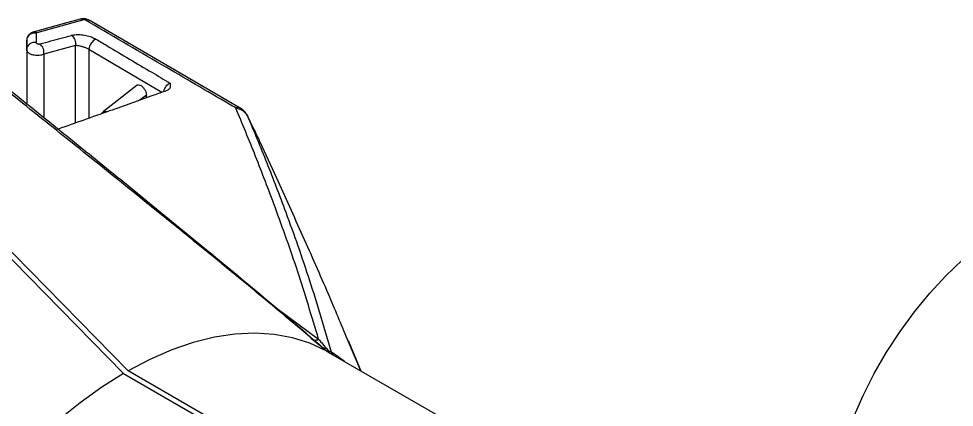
# Model space of a CAD drawing. Extents: x 8 to 113, y 1 to 87.
# Drawn here: x 71.4 to 77.29, y 14.37 to 16.81 of the extents above; entities that cross this region are included whole.
import ezdxf

# ---------------------------------------------------------------- set-up
doc = ezdxf.new("R2010")
doc.units = 0
doc.header["$MEASUREMENT"] = 0
doc.layers.add('OBJECT', color=7, linetype='CONTINUOUS')

msp = doc.modelspace()

# ---------------------------------------------------------------- linework, layer by layer
at = {"layer": 'OBJECT'}
for p, q in [((71.8173, 16.8079), (71.8123, 16.807)), ((72.7972, 16.2503), (71.8462, 16.8031)), ((71.453, 16.6185), (71.453, 16.6771)), ((71.453, 16.6771), (71.453, 16.3316)), ((71.453, 16.6185), (71.453, 16.2788)), ((71.7611, 16.6435), (71.5606, 16.5895)), ((71.761, 16.1565), (71.7611, 16.6435)), ((72.3041, 16.3489), (71.8452, 16.6197)), ((71.8452, 16.6197), (71.8452, 16.1862)), ((71.5606, 16.5895), (71.5606, 16.192)), ((72.1476, 16.3956), (71.9363, 16.2283)), ((72.207, 16.3306), (72.1649, 16.2995)), ((72.207, 16.3145), (72.207, 16.3306)), ((71.9364, 16.2283), (71.9216, 16.2133)), ((72.7691, 16.2511), (72.8011, 16.2417)), ((70.9686, 15.7397), (72.0911, 14.5942)), ((72.0628, 14.5779), (70.9498, 15.7137)), ((73.0293, 14.9877), (73.2912, 14.7939)), ((73.5562, 14.5941), (73.4728, 14.7927)), ((73.3473, 14.7149), (73.3219, 14.737)), ((73.3379, 14.7381), (73.3504, 14.7232)), ((73.5589, 14.5926), (73.4788, 14.7839)), ((74.0558, 14.3057), (73.3541, 14.7108)), ((72.0628, 14.5779), (73.7253, 13.6182)), ((73.7536, 13.6345), (72.0911, 14.5942))]:
    msp.add_line(p, q, dxfattribs=at)
at = {"layer": 'OBJECT', "flags": 128}
for points in [[(71.7899, 16.8106), (71.6891, 16.7828), (71.4937, 16.7289)], [(71.8123, 16.807), (71.7441, 16.788), (71.5169, 16.7247)], [(76.4779, 13.4686), (76.483, 13.5987), (76.4982, 13.7336), (76.5234, 13.8721), (76.5585, 14.0131), (76.603, 14.1552), (76.6567, 14.2974), (76.719, 14.4384), (76.7894, 14.577), (76.8673, 14.7121), (76.9522, 14.8424), (77.0431, 14.9668), (77.1394, 15.0844), (77.2403, 15.194), (77.3448, 15.2948), (77.4521, 15.3859), (77.5613, 15.4665), (77.6715, 15.536)], [(73.3377, 14.7201), (73.2353, 14.7681), (73.1261, 14.8028), (73.0108, 14.8241), (72.8899, 14.8317), (72.7643, 14.8256), (72.6346, 14.8059), (72.5017, 14.7727), (72.3663, 14.7261), (72.2291, 14.6665), (72.0911, 14.5942)], [(73.3379, 14.7381), (73.335, 14.7367), (73.3324, 14.7357), (73.33, 14.735), (73.3278, 14.7347), (73.3259, 14.7347), (73.3243, 14.7351), (73.323, 14.7359), (73.3219, 14.737)], [(72.0628, 14.5779), (71.9255, 14.4913), (71.789, 14.3932), (71.6542, 14.2841), (71.5218, 14.1646), (71.3927, 14.0355), (71.2675, 13.8974), (71.1471, 13.7513), (71.0321, 13.5979), (70.9231, 13.4381), (70.8209, 13.2729)]]:
    msp.add_lwpolyline(points, dxfattribs=at)
at = {"layer": 'OBJECT'}
for centre, radius, start, end in [((71.7969, 16.783), 0.0285, 57.36617, 104.2729), ((71.8044, 16.7946), 0.0185, 45.99429, 93.34194), ((71.5007, 16.7009), 0.0288, 55.66172, 104.17518), ((71.5017, 16.6737), 0.0488, 76.573, 175.99919), ((71.6974, 16.6561), 0.0649, 348.84599, 53.89745), ((71.9188, 16.6169), 0.0736, 113.51238, 177.79544), ((71.5016, 16.615), 0.0487, 76.50997, 175.85038), ((71.4968, 16.6021), 0.0651, 348.90032, 53.14231), ((72.7823, 16.2218), 0.0321, 62.37626, 114.26318), ((72.8034, 16.2237), 0.0182, 52.50329, 97.24657), ((73.2675, 14.8434), 0.0549, 262.31092, 295.56449), ((73.4262, 14.7419), 0.0636, 206.29323, 231.96045), ((72.9113, 13.9829), 0.8624, 50.99877, 57.92858)]:
    msp.add_arc(centre, radius, start, end, dxfattribs=at)
for points, knots in [([(71.8063, 16.8133), (71.8035, 16.8132), (71.7979, 16.8128), (71.7927, 16.8108), (71.7901, 16.8098)], [0, 0, 0, 0, 0.502598, 1, 1, 1, 1]), ([(71.8461, 16.8029), (71.8386, 16.8067), (71.8251, 16.8136), (71.8101, 16.8129), (71.8035, 16.8126)], [0, 0, 0, 0, 0.557972, 1, 1, 1, 1]), ([(71.8458, 16.8023), (71.8419, 16.8046), (71.8331, 16.8098), (71.823, 16.8086), (71.8173, 16.8079)], [0, 0, 0, 0, 0.437916, 1, 1, 1, 1]), ([(72.7691, 16.2511), (72.7553, 16.2592), (72.6005, 16.3497), (72.2832, 16.5354), (71.9799, 16.7128), (71.8173, 16.8079)], [0, 0, 0, 0, 0.043725, 0.487633, 1, 1, 1, 1]), ([(71.4989, 16.7301), (71.4936, 16.7287), (71.4826, 16.7258), (71.4678, 16.7152), (71.4573, 16.6999), (71.4524, 16.6861), (71.4534, 16.6785), (71.4536, 16.6772)], [0, 0, 0, 0, 0.218297, 0.452765, 0.697981, 0.948587, 1, 1, 1, 1]), ([(71.5169, 16.7247), (71.516, 16.7243), (71.514, 16.7236), (71.5131, 16.7222), (71.513, 16.7213), (71.513, 16.7211)], [0, 0, 0, 0, 0.44107, 0.883148, 1, 1, 1, 1]), ([(71.513, 16.7211), (71.513, 16.7065), (71.513, 16.687), (71.513, 16.6673), (71.513, 16.6624)], [0, 0, 0, 0, 0.752706, 1, 1, 1, 1]), ([(71.5358, 16.6542), (71.559, 16.6605), (71.6256, 16.6786), (71.6922, 16.6967), (71.7357, 16.7085)], [0, 0, 0, 0, 0.347831, 1, 1, 1, 1]), ([(71.7357, 16.7085), (71.7422, 16.7099), (71.758, 16.7134), (71.7893, 16.7137), (71.8258, 16.7087), (71.8614, 16.6989), (71.8801, 16.6893), (71.8894, 16.6844)], [0, 0, 0, 0, 0.151543, 0.369849, 0.581663, 0.790624, 1, 1, 1, 1]), ([(71.8894, 16.6844), (71.9129, 16.6705), (72.0304, 16.6008), (72.1858, 16.5087), (72.3177, 16.4306), (72.3556, 16.4082)], [0, 0, 0, 0, 0.151261, 0.756304, 1, 1, 1, 1]), ([(71.5606, 16.5895), (71.5546, 16.5871), (71.5429, 16.5825), (71.5212, 16.5806), (71.5002, 16.5824), (71.4809, 16.5878), (71.4655, 16.5963), (71.455, 16.6069), (71.4537, 16.6147), (71.453, 16.6185)], [0, 0, 0, 0, 0.154571, 0.297972, 0.438442, 0.577532, 0.71742, 0.859181, 1, 1, 1, 1]), ([(71.513, 16.6624), (71.5131, 16.6617), (71.5134, 16.6603), (71.5156, 16.6581), (71.5189, 16.6562), (71.523, 16.6547), (71.5275, 16.6537), (71.5321, 16.6535), (71.5345, 16.6539), (71.5358, 16.6542)], [0, 0, 0, 0, 0.140408, 0.280744, 0.419016, 0.557116, 0.697837, 0.842811, 1, 1, 1, 1]), ([(71.8452, 16.6197), (71.8401, 16.6225), (71.8297, 16.6282), (71.8102, 16.6354), (71.7902, 16.6407), (71.7733, 16.6434), (71.7647, 16.6435), (71.7611, 16.6435)], [0, 0, 0, 0, 0.202322, 0.407764, 0.620696, 0.844046, 1, 1, 1, 1]), ([(73.3377, 14.7201), (73.3024, 14.7506), (73.2225, 14.8197), (73.0899, 14.9317), (72.9115, 15.0804), (72.6962, 15.2576), (72.4457, 15.4617), (72.1502, 15.7006), (71.8106, 15.9739), (71.4274, 16.2807), (71.1728, 16.484), (71.0455, 16.5856)], [0, 0, 0, 0, 0.050913, 0.115232, 0.17961, 0.287489, 0.395606, 0.503691, 0.669071, 0.834542, 1, 1, 1, 1]), ([(71.0638, 16.5927), (71.2531, 16.4402), (71.5373, 16.2113), (71.9176, 15.9032), (72.2315, 15.6479), (72.5125, 15.4178), (72.7594, 15.2138), (72.9307, 15.0709), (73.0867, 14.9395), (73.214, 14.8311), (73.2901, 14.7647), (73.3219, 14.737)], [0, 0, 0, 0, 0.249995, 0.375249, 0.500491, 0.662458, 0.744097, 0.825702, 0.889518, 0.953836, 1, 1, 1, 1]), ([(72.1449, 16.3927), (72.1454, 16.3933), (72.1484, 16.3971), (72.1579, 16.3979), (72.1716, 16.3935), (72.1857, 16.382), (72.1973, 16.366), (72.2056, 16.3476), (72.2065, 16.3362), (72.207, 16.3306)], [0, 0, 0, 0, 0.0347925, 0.1957242, 0.3564717, 0.5171271, 0.6777997, 0.8386192, 1, 1, 1, 1]), ([(72.3168, 16.3534), (72.3169, 16.3546), (72.3174, 16.3608), (72.322, 16.3729), (72.3303, 16.3877), (72.341, 16.3998), (72.3498, 16.4059), (72.3546, 16.4078), (72.3556, 16.4082)], [0, 0, 0, 0, 0.054407, 0.276356, 0.498332, 0.720256, 0.942053, 1, 1, 1, 1]), ([(72.3556, 16.4082), (72.3556, 16.4081), (72.3567, 16.4001), (72.3587, 16.3863), (72.3516, 16.3685), (72.338, 16.3618), (72.3319, 16.3588)], [0, 0, 0, 0, 0.002566, 0.427488, 0.744599, 1, 1, 1, 1]), ([(71.453, 16.3316), (71.453, 16.3266), (71.453, 16.3112), (71.453, 16.2918), (71.453, 16.2788)], [0, 0, 0, 0, 0.328461, 1, 1, 1, 1]), ([(72.3319, 16.3588), (72.3055, 16.3494), (72.1863, 16.3071), (71.96, 16.2268), (71.7596, 16.1559), (71.6523, 16.118)], [0, 0, 0, 0, 0.116459, 0.527003, 1, 1, 1, 1]), ([(71.9365, 16.2282), (71.9373, 16.2288), (71.9394, 16.2305), (71.9444, 16.231), (71.951, 16.2301), (71.956, 16.2276), (71.9586, 16.2264)], [0, 0, 0, 0, 0.173554, 0.440077, 0.722469, 1, 1, 1, 1]), ([(73.2912, 14.7939), (73.2482, 14.9369), (73.1621, 15.223), (73.0261, 15.6048), (72.895, 15.949), (72.8111, 16.1504), (72.7691, 16.2511)], [0, 0, 0, 0, 0.273703, 0.547704, 0.773763, 1, 1, 1, 1]), ([(72.8145, 16.2381), (72.8143, 16.2383), (72.8083, 16.2437), (72.8014, 16.2477), (72.7949, 16.2516)], [0, 0, 0, 0, 0.039856, 1, 1, 1, 1]), ([(72.8011, 16.2417), (72.8033, 16.2406), (72.8147, 16.2349), (72.8266, 16.2247), (72.8371, 16.2114), (72.8407, 16.2055), (72.8427, 16.2016), (72.8427, 16.2015)], [0, 0, 0, 0, 0.1255223, 0.6415615, 0.7788905, 0.9936065, 1, 1, 1, 1]), ([(72.8434, 16.2003), (72.8416, 16.2039), (72.8347, 16.2171), (72.8231, 16.2314), (72.8121, 16.2401), (72.8098, 16.2419)], [0, 0, 0, 0, 0.223332, 0.836846, 1, 1, 1, 1]), ([(72.8427, 16.2015), (72.8836, 16.1037), (72.9654, 15.9081), (73.097, 15.563), (73.2371, 15.1688), (73.3252, 14.8655), (73.3692, 14.7137)], [0, 0, 0, 0, 0.215576, 0.431317, 0.71549, 1, 1, 1, 1]), ([(72.9257, 16.0322), (72.9155, 16.0535), (72.8884, 16.1102), (72.8603, 16.1664), (72.8427, 16.2015)], [0, 0, 0, 0, 0.376843, 1, 1, 1, 1]), ([(73.4728, 14.7927), (73.4335, 14.8875), (73.3438, 15.1033), (73.1924, 15.4433), (73.0493, 15.7616), (72.9591, 15.959), (72.9257, 16.0322)], [0, 0, 0, 0, 0.232322, 0.528824, 0.825245, 1, 1, 1, 1]), ([(73.3219, 14.737), (73.306, 14.7495), (73.2782, 14.7713), (73.2535, 14.7898), (73.243, 14.7976)], [0, 0, 0, 0, 0.573681, 1, 1, 1, 1]), ([(73.2912, 14.7939), (73.2975, 14.7861), (73.3116, 14.7687), (73.3285, 14.7491), (73.3379, 14.7381)], [0, 0, 0, 0, 0.442718, 1, 1, 1, 1]), ([(73.3465, 14.7152), (73.345, 14.716), (73.3425, 14.7174), (73.339, 14.7194), (73.3377, 14.7201)], [0, 0, 0, 0, 0.620819, 1, 1, 1, 1]), ([(73.3606, 14.707), (73.3606, 14.707), (73.3564, 14.7095), (73.3514, 14.7123), (73.3465, 14.7152)], [0, 0, 0, 0, 0.003175, 1, 1, 1, 1]), ([(73.3465, 14.7152), (73.3469, 14.715), (73.3473, 14.7147), (73.3473, 14.7148), (73.3473, 14.7149)], [0, 0, 0, 0, 0.836583, 1, 1, 1, 1]), ([(73.3504, 14.7232), (73.3504, 14.7232), (73.3501, 14.7226), (73.3481, 14.7182), (73.3477, 14.7164), (73.3473, 14.7149)], [0, 0, 0, 0, 0.0138497, 0.1264054, 1, 1, 1, 1]), ([(73.3504, 14.7232), (73.3512, 14.7227), (73.3541, 14.7207), (73.3588, 14.7179), (73.3648, 14.7148), (73.3675, 14.7141), (73.3692, 14.7137)], [0, 0, 0, 0, 0.099048, 0.350187, 0.588804, 1, 1, 1, 1])]:
    msp.add_open_spline(points, degree=3, knots=knots, dxfattribs=at)

doc.saveas('drawing.dxf')
